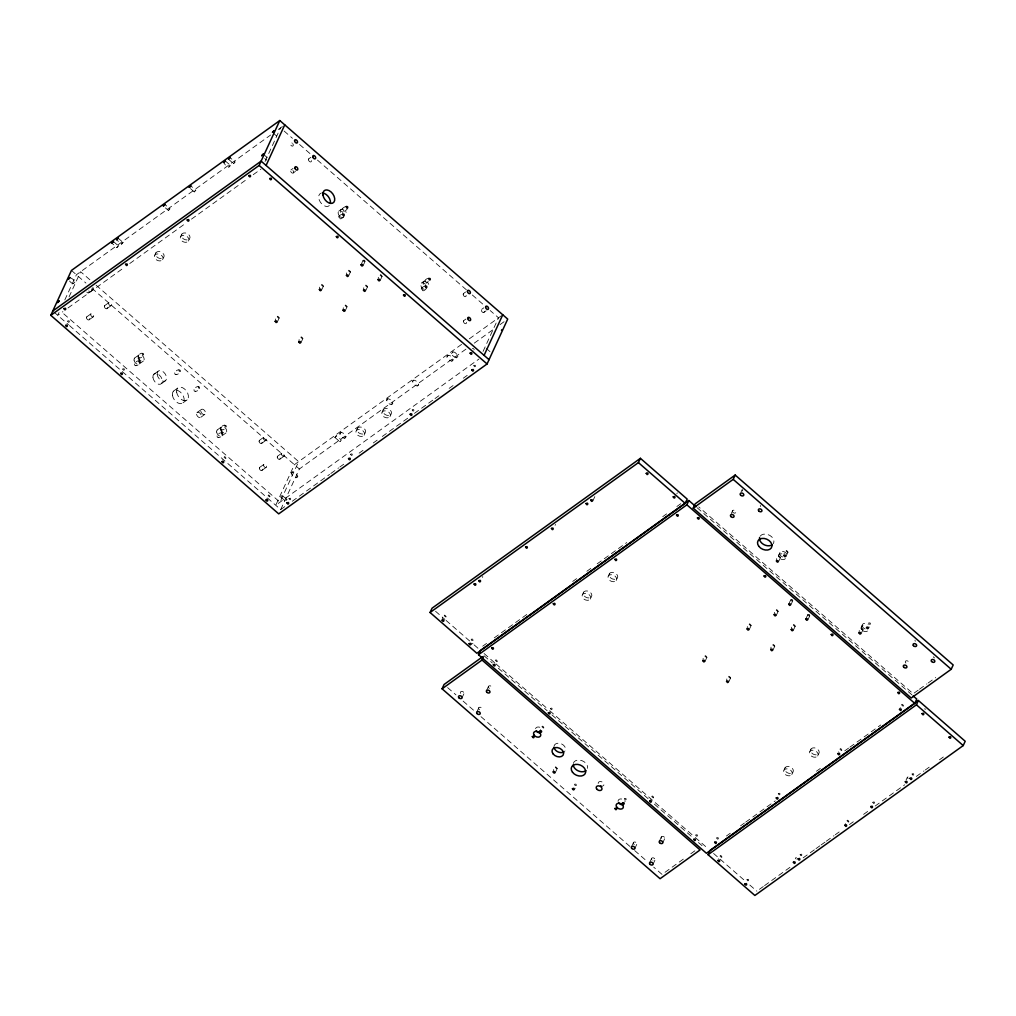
<?xml version="1.0" encoding="UTF-8"?>
<svg xmlns="http://www.w3.org/2000/svg" width="1016" height="1016" viewBox="0 0 1016 1016"><rect width="100%" height="100%" fill="white"/><g stroke="black" fill="none" stroke-linecap="round" stroke-linejoin="round"><path stroke-width="0.75" stroke-dasharray="5 3.75" d="M474.243 349.352L473.774 350.037M69.901 277.597C78.981 281.229 73.254 287.884 68.44 279.324M116.903 247.548L118.364 245.821L116.903 247.548L111.938 243.23M121.603 244.17L123.063 242.443L121.603 244.17L116.649 239.852M195.77 190.233L194.221 191.821L195.77 190.233L190.779 185.839M228.829 167.018C231.877 161.176 229.667 172.987 223.876 162.7M284.607 500.405L280.594 496.887L281.864 495.262L287.058 499.542L286.766 500.329M282.143 495.287L280.733 496.964M296.316 477.799C296.659 476.06 298.971 475.755 296.951 477.571C288.011 476.593 291.503 466.23 297.815 476.148M336.41 435.8L334.861 437.401L336.372 435.737L341.325 440.055L339.814 441.706L341.325 440.055M339.56 434.01C340.347 429.59 348.132 435.902 345.364 437.896C342.875 439.395 337.82 434.404 341.071 432.346M386.359 400.342C387.147 395.923 394.932 402.234 392.163 404.228C389.661 405.727 384.62 400.736 387.871 398.678M391.363 404.724L392.824 402.996M412.229 381.737C413.004 377.317 420.802 383.629 418.02 385.623C415.531 387.109 410.477 382.13 413.741 380.073M417.233 386.118L418.694 384.391M456.59 357.873C446.049 353.885 454.889 347.535 457.822 356.692C456.375 359.016 456.146 356.692 457.962 356.133M453.263 359.524C452.907 363.665 445.11 358.381 447.307 355.918C449.364 353.441 455.13 359.156 451.79 361.251M277.228 316.84C282.397 321.793 275.577 310.071 275.26 321.132M224.028 457.124C228.333 462.026 224.13 451.688 222.707 459.994M321.437 285.026C326.619 289.992 319.786 278.27 319.469 289.331M300.901 337.452C306.07 342.417 299.25 330.695 298.933 341.757M348.501 270.815C353.67 275.781 346.85 264.058 346.52 275.12M364.528 260.21C360.578 259.524 366.052 263.716 364.757 260.388M345.11 305.651C350.279 310.604 343.459 298.894 343.141 309.944M268.072 495.49C272.377 500.393 268.161 490.055 266.751 498.361M365.557 285.686C370.738 290.639 363.906 278.93 363.588 289.979M380.136 275.196C385.318 280.149 378.485 268.44 378.168 279.489M444.195 615.721C449.364 620.674 442.544 608.965 442.214 620.014M473.126 640.347L472.618 639.102L471.17 639.216L471.678 640.461L473.126 640.347L471.145 644.639M495.389 660.324C499.707 665.226 495.49 654.875 494.068 663.181M592.76 501.104L594.83 496.608M541.922 726.669C546.24 731.571 542.023 721.233 540.601 729.526M555.231 767.436C560.4 772.389 553.58 760.679 553.263 771.728M576.466 785.343L575.945 784.111L574.497 784.225L575.018 785.457L576.466 785.343L574.485 789.648M704.939 656.222C710.12 661.187 703.288 649.465 702.97 660.527M651.739 796.519C656.044 801.421 651.84 791.083 650.418 799.389M778.485 556.463C783.666 561.429 776.834 549.707 776.516 560.769M749.148 624.421C754.329 629.374 747.509 617.665 747.179 628.714M728.612 676.847C733.793 681.8 726.961 670.09 726.643 681.139M786.016 551.053C791.185 556.006 784.365 544.297 784.035 555.346M776.211 610.21C781.38 615.163 774.56 603.453 774.23 614.502M791.147 599.453L791.299 600.964L792.836 600.646M772.82 645.046C778.002 649.999 771.182 638.277 770.852 649.338M793.267 625.081C798.449 630.034 791.629 618.312 791.299 629.374M809.028 614.35C805.409 614.324 811.035 617.715 809.536 614.642M720.001 855.98C724.319 860.882 720.103 850.544 718.68 858.85M861.073 628.409C866.242 633.362 859.422 621.64 859.092 632.701M870.547 624.116L870.039 622.871L868.591 622.986L869.099 624.23L870.547 624.116L868.578 628.409M839.927 749.122C844.245 754.024 840.029 743.687 838.606 751.992M846.95 820.699C851.256 825.602 847.039 815.264 845.63 823.557M901.535 704.799C905.853 709.701 901.637 699.364 900.227 707.669M907.999 776.91L907.275 777.634L908.164 778.586M59.017 312.547L57.734 315.341L62.878 311.645M64.808 299.949L76.403 274.752L270.599 135.039M69.05 296.901L80.632 271.704L91.351 281.051M154.8 255.168L155.893 252.781M162.636 259.677A4.534 3.264 24.7 0 0 158.382 253.949A4.534 3.264 24.7 0 0 155.143 258.636A4.534 3.264 24.7 0 0 162.636 259.677L163.741 257.289A4.534 3.264 24.7 0 0 159.474 251.562A4.534 3.264 24.7 0 0 156.235 256.248A4.534 3.264 24.7 0 0 163.741 257.289M180.67 236.55L181.762 234.163M188.506 241.059A4.534 3.264 24.7 0 0 184.252 235.344A4.534 3.264 24.7 0 0 181 240.03A4.534 3.264 24.7 0 0 188.506 241.059L189.611 238.671A4.534 3.264 24.7 0 0 185.344 232.956A4.534 3.264 24.7 0 0 182.105 237.642A4.534 3.264 24.7 0 0 189.611 238.671M265.062 161.493L280.518 127.902M277.216 322.262L279.197 317.957M321.424 290.449L323.406 286.156M300.888 342.887L302.87 338.582M348.475 276.238L350.457 271.945M361.099 264.63L363.08 260.325M363.055 265.748L365.036 261.455M345.097 311.074L347.078 306.781M365.544 291.109L367.525 286.817M380.124 280.619L382.105 276.327M69.482 325.577L280.695 509.575L299.364 468.986L466.56 348.691M356.286 430.695L357.391 428.308M364.134 435.191A4.534 3.264 24.7 0 0 359.867 429.476A4.534 3.264 24.7 0 0 356.629 434.162A4.534 3.264 24.7 0 0 364.134 435.191L365.227 432.803A4.534 3.264 24.7 0 0 360.972 427.088A4.534 3.264 24.7 0 0 357.734 431.775A4.534 3.264 24.7 0 0 365.227 432.803M382.156 412.077L383.261 409.689M390.004 416.585A4.534 3.264 24.7 0 0 385.737 410.858A4.534 3.264 24.7 0 0 382.499 415.544A4.534 3.264 24.7 0 0 390.004 416.585L391.096 414.198A4.534 3.264 24.7 0 0 386.829 408.47A4.534 3.264 24.7 0 0 383.591 413.156A4.534 3.264 24.7 0 0 391.096 414.198M483.07 351.409L498.526 317.817L490.182 310.553M461.899 698.106L463.88 693.814M476.809 712.064L478.777 707.758M486.537 690.613L488.505 686.308M582.511 594.55L583.603 592.163M590.347 599.059A4.534 3.264 24.7 0 0 586.092 593.344A4.534 3.264 24.7 0 0 582.854 598.03A4.534 3.264 24.7 0 0 590.347 599.059L591.452 596.671A4.534 3.264 24.7 0 0 587.185 590.956A4.534 3.264 24.7 0 0 583.946 595.643A4.534 3.264 24.7 0 0 591.452 596.671M608.381 575.945L609.473 573.557M616.217 580.454A4.534 3.264 24.7 0 0 611.962 574.726A4.534 3.264 24.7 0 0 608.711 579.412A4.534 3.264 24.7 0 0 616.217 580.454L617.322 578.066A4.534 3.264 24.7 0 0 613.054 572.338A4.534 3.264 24.7 0 0 609.816 577.024A4.534 3.264 24.7 0 0 617.322 578.066M555.219 772.858L557.2 768.566M731.279 513.563L732.6 510.705M741.007 492.125L742.328 489.255M704.926 661.645L706.907 657.352M631.495 846.823L633.476 842.518M634.771 848.703L636.74 844.398M778.866 554.838L779.971 552.45M778.472 561.886L780.453 557.594M749.135 629.844L751.116 625.551M786.003 556.476L787.972 552.183M728.599 682.269L730.58 677.977M649.668 862.648L651.65 858.342M659.397 841.197L661.378 836.905M662.661 843.077L664.642 838.784M652.932 864.527L654.914 860.222M776.186 615.633L778.167 611.34M788.81 604.012L790.791 599.719M790.765 605.142L792.747 600.85M772.808 650.469L774.789 646.163M793.255 630.504L795.236 626.199M805.878 618.884L807.847 614.591M807.834 620.014L809.815 615.709M783.996 770.077L785.101 767.69M791.845 774.586A4.534 3.264 24.7 0 0 787.578 768.858A4.534 3.264 24.7 0 0 784.339 773.544A4.534 3.264 24.7 0 0 791.845 774.586L792.937 772.198A4.534 3.264 24.7 0 0 788.683 766.47A4.534 3.264 24.7 0 0 785.444 771.157A4.534 3.264 24.7 0 0 792.937 772.198M861.441 626.77L862.546 624.383A3.785 2.718 24.7 0 1 868.159 624.573M861.047 633.832L863.029 629.526M809.866 751.472L810.971 749.084M817.715 755.98A4.534 3.264 24.7 0 0 813.448 750.253A4.534 3.264 24.7 0 0 810.209 754.939A4.534 3.264 24.7 0 0 817.715 755.98L818.807 753.593A4.534 3.264 24.7 0 0 814.553 747.865A4.534 3.264 24.7 0 0 811.301 752.551A4.534 3.264 24.7 0 0 818.807 753.593M906.069 780.085L907.377 777.215M138.036 356.273C137.338 360.515 145.428 356.235 143.51 353.606C140.322 351.968 137.452 355.651 139.459 358.038M134.518 363.918C133.833 368.16 141.91 363.88 139.992 361.239C136.804 359.613 133.934 363.296 135.941 365.671M142.265 353.225L142.443 354.609L143.688 354.99M138.748 360.87L138.925 362.255L140.17 362.623M174.739 372.859C174.054 377.114 182.131 372.834 180.213 370.192C177.025 368.567 174.155 372.25 176.162 374.625M178.968 369.824L179.146 371.208L180.391 371.577M194.005 389.649C193.319 393.903 201.397 389.611 199.479 386.982C196.291 385.343 193.434 389.039 195.428 391.414M198.234 386.601L198.425 387.985L199.669 388.366M346.38 206.375C338.099 208.61 343.51 215.125 347.802 208.14M342.862 214.02C334.582 216.256 339.992 222.771 344.284 215.773M343.573 211.188L343.395 209.791L342.151 209.423M340.055 218.821L339.877 217.437L338.633 217.056M220.612 428.206C219.926 432.46 228.003 428.18 226.085 425.539C222.898 423.901 220.028 427.596 222.034 429.971M217.094 435.851C216.408 440.093 224.485 435.813 222.567 433.184C219.393 431.546 216.522 435.229 218.516 437.604M224.841 425.158L225.019 426.555L226.263 426.923M221.323 432.803L221.513 434.188L222.758 434.569M428.955 278.308C423.012 278.486 423.774 286.449 428.269 281.597M425.45 285.953C417.157 288.188 422.567 294.704 426.872 287.719M426.149 283.121L425.971 281.737L424.726 281.356M422.631 290.754L422.453 289.37L421.208 289.001M285.877 500.482L287.058 499.542M482.651 577.494L482.727 576.466M278.321 129.477L283.464 125.781M88.875 292.748L93.116 289.7M68.021 307.937L124.612 267.221M129.756 263.525L185.052 223.736M191.491 219.113L248.069 178.397M253.213 174.701L260.934 169.151M86.804 316.827L91.034 313.779M290.919 169.977L293.04 168.453M104.673 305.638L108.903 302.59M308.788 158.788L310.909 157.264M89.179 319.761L93.409 316.713M293.294 172.911L295.415 171.386M107.048 308.572L111.277 305.524M134.607 358.038L138.849 354.99M338.722 211.188L341.084 209.499M139.357 363.906L143.599 360.858M153.835 374.256L158.064 371.221M161.43 383.654L165.659 380.606M173.533 391.071L177.762 388.023M183.02 402.806L187.261 399.758M197.015 412.572L201.257 409.537M200.825 417.271L205.054 414.223M217.195 429.971L221.424 426.936M421.31 283.121L423.659 281.432M221.945 435.839L226.174 432.803M259.372 440.398L263.601 437.35M463.486 293.548L465.595 292.024M261.747 443.332L265.976 440.284M259.664 467.411L263.906 464.363M463.779 320.561L465.9 319.037M277.533 456.222L281.775 453.174M481.647 309.372L483.768 307.848M262.039 470.345L266.268 467.296M279.908 459.156L284.15 456.108M484.022 312.306L486.143 310.782M461.607 344.373L294.411 464.668L275.742 505.257L478.942 359.054M469.316 338.823L501.472 315.697M474.269 343.141L493.56 329.26M499.999 324.637L506.425 320.015M280.695 509.575L285.839 505.866M292.265 501.244L329.565 474.409M330.848 473.481L338.569 467.931M339.852 467.004L343.713 464.236M359.143 453.123L363.004 450.355M373.291 442.951L377.152 440.169M382.295 436.474L409.308 417.043M414.452 413.334L433.743 399.466M435.026 398.539L438.887 395.757M449.174 388.353L453.034 385.585M463.321 378.181L467.182 375.399M482.702 646.201L486.55 643.42M494.271 637.87L528.993 612.889M572.719 581.431L576.58 578.65M586.867 571.259L590.728 568.477M597.154 563.855L626.745 542.569M662.75 516.661L666.61 513.88M676.897 506.489L680.758 503.707M683.298 859.142L662.064 874.42L653.72 867.156M690.791 853.745L695.795 850.151M918.21 690.143L913.206 693.737L698.779 506.933M919.455 689.242L926.948 683.844M928.205 682.942L935.698 677.558M726.415 836.003L730.275 833.234M740.562 825.83L744.41 823.049M745.706 822.122L775.284 800.849M816.432 771.233L820.293 768.464M844.728 750.875L848.589 748.106M849.871 747.179L880.745 724.967M759.422 889.317L763.283 886.536M764.565 885.609L792.861 865.251M803.148 857.847L814.73 849.528M816.013 848.601L819.874 845.82M821.157 844.893L825.017 842.124M826.3 841.197L834.022 835.647M835.304 834.72L839.165 831.939M849.452 824.548L853.313 821.766M863.6 814.362L870.026 809.739M875.17 806.031L904.748 784.758M916.33 776.427L924.039 770.877M925.335 769.95L929.196 767.169M939.482 759.778L943.331 756.996M472.338 348.488L473.634 348.526M555.104 525.323L555.511 524.421M676.872 493.751L677.291 492.849M235.001 161.912L233.54 163.639L235.039 161.976L230.048 157.594M169.863 208.775L168.402 210.502L169.901 208.839L164.91 204.457M446.938 356.946L448.31 355.206M291.49 473.57L292.862 471.83M924.484 708.876L925.805 709.193M796.341 857.44L795.35 858.164L796.227 859.117M194.259 191.897L189.306 187.579M168.402 210.502L165.43 207.912M74.905 281.978L73.393 283.642M451.549 353.555L453.009 351.815M346.024 436.664L344.564 438.391M334.912 437.464L339.954 441.795M791.68 599.415L792.467 599.77M284.086 131.013L292.43 138.278M299.58 144.501L311.493 154.889M317.449 160.071L466.357 289.789M472.313 294.983L484.226 305.359M273.545 133.337L276.517 135.928M697.192 507.797L911.987 694.906M263.258 154.14L267.221 157.594M486.22 348.374L490.182 351.828M264.77 158.471L266.751 160.198M228.587 159.322L233.54 163.639M225.336 160.972L230.302 165.291M118.11 238.125L123.063 242.443M113.411 241.503L118.364 245.821M96.126 285.204L298.641 461.62L279.971 502.209L61.963 312.293M71.45 270.434L85.928 283.058M91.884 288.239L299.364 468.986M435.546 611.276L444.906 619.417M446.088 620.446L472.986 643.877M474.155 644.906L478.841 648.983M484.073 653.529L494.805 662.889M495.999 663.931L548.5 709.663M549.694 710.705L694.08 836.486M695.274 837.527L708.406 848.957M713.562 853.453L745.147 880.974M749.833 885.05L756.857 891.159M484.035 655.752L492.366 663.016M498.323 668.198L547.167 710.743M551.942 714.896L648.437 798.957M654.393 804.151L692.506 837.362M698.462 842.543L702.043 845.655M53.772 311.887L68.453 324.675M447.624 687.616L455.968 694.88M463.118 701.116L475.031 711.492M480.987 716.674L629.895 846.404M634.67 850.557L647.764 861.962M634.327 844.588A1.892 1.359 24.7 0 1 633.641 842.34A1.892 1.359 24.7 0 1 636.397 842.721A1.892 1.359 24.7 0 1 636.13 844.842M651.789 859.79A1.892 1.359 24.7 0 1 652.678 857.822A1.892 1.359 24.7 0 1 655.079 859.536A1.892 1.359 24.7 0 1 652.945 860.615M661.518 838.34A1.892 1.359 24.7 0 1 662.254 836.397A1.892 1.359 24.7 0 1 664.756 837.832A1.892 1.359 24.7 0 1 663.143 839.279M460.756 693.382A1.892 1.359 24.7 0 1 461.493 691.426A1.892 1.359 24.7 0 1 463.995 692.874A1.892 1.359 24.7 0 1 462.394 694.322M479.641 709.828A1.892 1.359 24.7 0 1 478.942 707.581A1.892 1.359 24.7 0 1 481.711 707.962A1.892 1.359 24.7 0 1 481.444 710.082M489.369 688.378A1.892 1.359 24.7 0 1 488.582 686.219A1.892 1.359 24.7 0 1 491.198 686.308A1.892 1.359 24.7 0 1 491.515 688.454M618.109 801.37A3.785 2.718 24.7 0 1 620.077 799.008A3.785 2.718 24.7 0 1 624.065 800.176M624.7 800.862A3.785 2.718 24.7 0 1 625.132 801.599M535.584 728.701A3.785 2.718 24.7 0 1 538.391 726.999A3.785 2.718 24.7 0 1 542.125 728.917M598.183 783.488A3.023 2.172 24.7 0 1 601.967 781.901A3.023 2.172 24.7 0 1 603.275 785.8M573.316 763.448A7.569 5.448 24.7 0 1 581.749 760.578A7.569 5.448 24.7 0 1 587.553 768.363M554.088 745.947A6.058 4.356 24.7 0 1 561.581 743.953A6.058 4.356 24.7 0 1 565.01 750.926M92.812 287.388A1.892 1.219 54.3 0 1 93.218 289.573A1.892 1.219 54.3 0 1 91.377 289.42M88.849 290.843A1.892 1.219 54.3 0 1 88.748 292.837A1.892 1.219 54.3 0 1 86.804 292.125M915.34 641.287A1.892 1.359 24.7 0 1 915.048 640.169M905.929 663.067A1.892 1.359 24.7 0 1 905.827 660.959A1.892 1.359 24.7 0 1 908.495 661.607A1.892 1.359 24.7 0 1 908.126 663.6M934.669 657.936A1.892 1.359 24.7 0 1 933.285 656.742M742.785 491.033A1.892 1.359 24.7 0 1 742.252 490.322M734.378 513.093A1.892 1.359 24.7 0 1 732.536 510.807A1.892 1.359 24.7 0 1 735.52 510.908A1.892 1.359 24.7 0 1 734.835 513.105M760.641 506.527A1.892 1.359 24.7 0 1 760.349 505.409M865.149 628.929A3.785 2.718 24.7 0 1 862.546 624.383M782.574 556.984A3.785 2.718 24.7 0 1 780.478 551.929A3.785 2.718 24.7 0 1 786.651 554.063M785.406 558.584A3.785 2.718 24.7 0 1 779.145 557.721A3.785 2.718 24.7 0 1 781.85 553.822M867.461 631.05A3.785 2.718 24.7 0 1 862.355 630.339M861.733 629.666A3.785 2.718 24.7 0 1 864.425 625.754M760.184 536.181A7.569 5.448 24.7 0 1 769.836 535.432A7.569 5.448 24.7 0 1 773.252 543.687M484.302 311.277A1.892 1.219 54.3 0 1 482.663 312.306A1.892 1.219 54.3 0 1 481.457 309.639A1.892 1.219 54.3 0 1 483.73 309.994M292.697 143.586A1.892 1.219 54.3 0 1 292.621 146.088A1.892 1.219 54.3 0 1 290.36 144.132A1.892 1.219 54.3 0 1 291.986 142.964M293.472 171.437A1.892 1.219 54.3 0 1 292.062 172.974A1.892 1.219 54.3 0 1 290.779 170.142A1.892 1.219 54.3 0 1 293.268 171.006M424.104 289.319A3.785 2.438 54.3 0 1 420.815 283.997A3.785 2.438 54.3 0 1 425.45 284.378M343.471 217.056A3.785 2.438 54.3 0 1 340.754 217.043M340.004 216.51A3.785 2.438 54.3 0 1 338.519 211.43A3.785 2.438 54.3 0 1 342.875 212.433M340.728 212.42A3.785 2.438 54.3 0 1 342.278 209.042A3.785 2.438 54.3 0 1 346.177 212.433M423.304 284.353A3.785 2.438 54.3 0 1 426.377 281.445M427.126 281.978A3.785 2.438 54.3 0 1 428.752 284.378M329.336 205.6A7.569 4.864 54.3 0 1 320.446 202.311A7.569 4.864 54.3 0 1 320.916 193.192M67.589 321.12C69.139 324.701 70.701 319.176 67.589 321.12M122.644 369.075C124.193 372.656 125.755 367.132 122.644 369.075M288.912 498.577C290.462 502.158 292.024 496.634 288.912 498.577M350.52 454.254C352.069 457.835 353.632 452.31 350.52 454.254M412.128 409.931C413.677 413.512 415.239 407.975 412.128 409.931M473.735 365.608C475.285 369.189 476.86 363.652 473.735 365.608M550.355 708.47C551.904 712.051 553.466 706.526 550.355 708.47M624.408 798.792C625.958 802.373 627.532 796.849 624.408 798.792M695.693 835.076C697.243 838.657 698.805 833.133 695.693 835.076M716.623 837.971C718.172 841.553 719.734 836.028 716.623 837.971M746.887 879.678C748.436 883.26 750.011 877.735 746.887 879.678M778.231 793.648C779.78 797.23 781.342 791.693 778.231 793.648M800.062 854.558C801.611 858.139 803.173 852.615 800.062 854.558M872.731 802.284C874.281 805.866 875.843 800.329 872.731 802.284M912 774.027C913.549 777.608 915.111 772.084 912 774.027M263.322 438.379A1.892 1.219 54.3 0 0 265.709 440.449A1.892 1.219 54.3 0 0 265.341 437.629A1.892 1.219 54.3 0 0 263.322 438.379M281.495 454.203A1.892 1.219 54.3 0 0 283.87 456.286A1.892 1.219 54.3 0 0 283.502 453.454A1.892 1.219 54.3 0 0 281.495 454.203M263.627 465.392A1.892 1.219 54.3 0 0 266.001 467.462A1.892 1.219 54.3 0 0 265.633 464.642A1.892 1.219 54.3 0 0 263.627 465.392M259.093 441.427A1.892 1.219 54.3 0 0 261.468 443.497A1.892 1.219 54.3 0 0 261.099 440.665A1.892 1.219 54.3 0 0 259.093 441.427M259.385 468.44A1.892 1.219 54.3 0 0 261.772 470.51A1.892 1.219 54.3 0 0 261.404 467.678A1.892 1.219 54.3 0 0 259.385 468.44M277.254 457.251A1.892 1.219 54.3 0 0 279.641 459.321A1.892 1.219 54.3 0 0 279.273 456.501A1.892 1.219 54.3 0 0 277.254 457.251M108.623 303.619A1.892 1.219 54.3 0 0 111.011 305.689A1.892 1.219 54.3 0 0 110.642 302.87A1.892 1.219 54.3 0 0 108.623 303.619M90.754 314.808A1.892 1.219 54.3 0 0 93.142 316.878A1.892 1.219 54.3 0 0 92.773 314.046A1.892 1.219 54.3 0 0 90.754 314.808M86.525 317.843A1.892 1.219 54.3 0 0 88.913 319.926A1.892 1.219 54.3 0 0 88.544 317.094A1.892 1.219 54.3 0 0 86.525 317.843M104.394 306.667A1.892 1.219 54.3 0 0 106.782 308.737A1.892 1.219 54.3 0 0 106.413 305.905A1.892 1.219 54.3 0 0 104.394 306.667M216.637 432.029A3.785 2.438 54.3 0 0 221.399 436.181A3.785 2.438 54.3 0 0 220.662 430.517A3.785 2.438 54.3 0 0 216.637 432.029M134.048 360.096A3.785 2.438 54.3 0 0 138.824 364.249A3.785 2.438 54.3 0 0 138.087 358.585A3.785 2.438 54.3 0 0 134.048 360.096M220.866 428.981A3.785 2.438 54.3 0 0 225.628 433.134A3.785 2.438 54.3 0 0 224.892 427.482A3.785 2.438 54.3 0 0 220.866 428.981M138.29 357.048A3.785 2.438 54.3 0 0 143.053 361.201A3.785 2.438 54.3 0 0 142.316 355.536A3.785 2.438 54.3 0 0 138.29 357.048M200.812 411.175A3.023 1.943 54.3 0 0 204.622 414.49A3.023 1.943 54.3 0 0 204.038 409.969A3.023 1.943 54.3 0 0 200.812 411.175M176.644 392.125A7.569 4.864 54.3 0 0 186.182 400.431A7.569 4.864 54.3 0 0 184.709 389.115A7.569 4.864 54.3 0 0 176.644 392.125M157.175 374.498A6.058 3.899 54.3 0 0 164.795 381.14A6.058 3.899 54.3 0 0 163.627 372.097A6.058 3.899 54.3 0 0 157.175 374.498M196.571 414.223A3.023 1.943 54.3 0 0 200.393 417.538A3.023 1.943 54.3 0 0 199.796 413.017A3.023 1.943 54.3 0 0 196.571 414.223M172.415 395.173A7.569 4.864 54.3 0 0 181.94 403.479A7.569 4.864 54.3 0 0 180.467 392.163A7.569 4.864 54.3 0 0 172.415 395.173M152.933 377.546A6.058 3.899 54.3 0 0 160.566 384.188A6.058 3.899 54.3 0 0 159.385 375.133A6.058 3.899 54.3 0 0 152.933 377.546M463.207 294.577A1.892 1.219 54.3 0 0 465.595 296.647A1.892 1.219 54.3 0 0 465.226 293.815A1.892 1.219 54.3 0 0 463.207 294.577M463.499 321.589A1.892 1.219 54.3 0 0 465.887 323.659A1.892 1.219 54.3 0 0 465.519 320.827A1.892 1.219 54.3 0 0 463.499 321.589M308.508 159.817A1.892 1.219 54.3 0 0 310.896 161.887A1.892 1.219 54.3 0 0 310.528 159.055A1.892 1.219 54.3 0 0 308.508 159.817"/><path stroke-width="1.5" d="M50.8 315.328L71.45 270.434L279.794 120.536L507.708 319.087L487.07 363.969L278.714 513.867L50.8 315.328L259.144 165.43L279.794 120.536M266.078 165.443L284.747 124.854M484.086 355.359L502.755 314.769M430.06 612.508L432.041 608.216L640.398 458.318L687.184 499.085L685.203 503.377L476.86 653.275L430.06 612.508L638.416 462.61L640.398 458.318M483.375 657.174L482.054 660.044L700.062 849.96L660.082 878.713L442.074 688.81L444.055 684.505L482.778 656.641M913.168 695.947L916.75 699.059L914.781 703.364L706.425 853.262L478.511 654.71L480.492 650.418L688.835 500.52L695.998 506.755M478.511 654.71L686.867 504.812L688.835 500.52M693.23 508.114L695.198 503.822L735.178 475.056L953.186 664.972L951.205 669.265L911.238 698.03L693.23 508.114L733.196 479.361L735.178 475.056M708.076 854.697L710.057 850.405L918.4 700.507L965.2 741.261L963.219 745.566L754.875 895.464L708.076 854.697L916.432 704.799L918.4 700.507M501.904 329.654L501.472 330.302M52.781 311.023L261.125 161.125L489.039 359.677M442.074 688.81L482.054 660.044M733.196 479.361L951.205 669.265M638.416 462.61L685.203 503.377M686.867 504.812L914.781 703.364M916.432 704.799L963.219 745.566M259.144 165.43L487.07 363.969M622.922 804.799A3.785 2.718 24.7 0 1 618.731 802.881M540.347 732.853A3.785 2.718 24.7 0 1 536.156 730.948M602.043 786.219A3.023 2.172 24.7 0 1 600.545 786.016M585.94 770.7A7.569 5.448 24.7 0 1 578.193 770.865A7.569 5.448 24.7 0 1 573.215 764.908M564.185 751.751A6.058 4.356 24.7 0 1 558 751.891A6.058 4.356 24.7 0 1 554.012 747.116M772.223 544.728A7.569 5.448 24.7 0 1 763.6 544.449A7.569 5.448 24.7 0 1 759.6 537.477M322.25 192.964A7.569 4.864 54.3 0 1 330.467 203.136M63.97 308.648C65.519 312.229 67.081 306.705 63.97 308.648M65.608 325.425C67.158 329.006 68.732 323.469 65.608 325.425M125.578 264.325C127.127 267.906 128.689 262.382 125.578 264.325M120.663 373.38C122.212 376.961 123.774 371.424 120.663 373.38M187.185 220.002C188.735 223.584 190.309 218.046 187.185 220.002M221.958 461.62C223.507 465.201 225.082 459.664 221.958 461.62M248.806 175.679C250.355 179.261 251.917 173.723 248.806 175.679M269.723 178.575C271.272 182.156 272.847 176.619 269.723 178.575M275.171 321.323C276.72 324.904 278.282 319.38 275.171 321.323M266.001 499.986C267.551 503.568 269.113 498.03 266.001 499.986M286.931 502.882C288.481 506.463 290.043 500.926 286.931 502.882M298.844 341.947C300.393 345.529 301.955 340.004 298.844 341.947M319.38 289.522C320.929 293.103 322.491 287.566 319.38 289.522M336.347 236.601C337.896 240.182 339.458 234.645 336.347 236.601M343.052 310.147C344.602 313.728 346.164 308.191 343.052 310.147M346.431 275.311C347.98 278.892 349.542 273.355 346.431 275.311M361.01 264.82C362.56 268.402 364.122 262.865 361.01 264.82M348.539 458.559C350.088 462.14 351.65 456.603 348.539 458.559M363.499 290.182C365.049 293.764 366.611 288.226 363.499 290.182M378.079 279.692C379.628 283.274 381.19 277.736 378.079 279.692M403.504 295.11C405.054 298.691 406.616 293.154 403.504 295.11M410.147 414.223C411.696 417.805 413.271 412.28 410.147 414.223M442.125 620.205C443.675 623.786 445.237 618.261 442.125 620.205M470.116 353.136C471.665 356.718 473.24 351.18 470.116 353.136M471.767 369.9C473.316 373.482 474.878 367.957 471.767 369.9M469.1 643.712C470.649 647.294 472.211 641.756 469.1 643.712M474.078 584.086C475.628 587.667 477.19 582.143 474.078 584.086M478.777 580.707C480.327 584.289 481.901 578.752 478.777 580.707M491.68 648.043C493.23 651.624 494.792 646.087 491.68 648.043M493.319 664.807C494.868 668.388 496.443 662.864 493.319 664.807M525.577 547.04C527.126 550.621 528.688 545.084 525.577 547.04M532.333 736.575C533.883 740.156 535.445 734.619 532.333 736.575M551.447 528.422C552.996 532.003 554.558 526.479 551.447 528.422M539.852 731.152C541.414 734.733 542.976 729.209 539.852 731.152M553.288 603.72C554.838 607.301 556.412 601.764 553.288 603.72M548.373 712.775C549.923 716.343 551.498 710.819 548.373 712.775M553.174 771.931C554.723 775.513 556.285 769.976 553.174 771.931M586.016 503.555C587.565 507.136 589.128 501.599 586.016 503.555M590.715 500.177C592.264 503.758 593.827 498.221 590.715 500.177M572.44 788.708C573.989 792.29 575.551 786.765 572.44 788.708M614.896 559.397C616.445 562.978 618.02 557.441 614.896 559.397M614.909 808.507C616.458 812.089 618.033 806.552 614.909 808.507M622.44 803.097C623.989 806.679 625.551 801.141 622.44 803.097M646.24 473.354C647.789 476.936 649.351 471.411 646.24 473.354M649.668 801.014C651.218 804.596 652.793 799.059 649.668 801.014M673.214 496.862C674.764 500.444 676.338 494.906 673.214 496.862M676.516 515.061C678.066 518.643 679.628 513.118 676.516 515.061M697.433 517.957C698.995 521.538 700.557 516.014 697.433 517.957M702.882 660.717C704.431 664.299 705.993 658.762 702.882 660.717M693.712 839.381C695.262 842.962 696.836 837.425 693.712 839.381M714.642 842.277C716.191 845.858 717.753 840.321 714.642 842.277M726.554 681.342C728.104 684.924 729.666 679.387 726.554 681.342M717.931 860.476C719.493 864.057 721.055 858.533 717.931 860.476M747.09 628.917C748.64 632.498 750.202 626.961 747.09 628.917M764.057 575.983C765.607 579.565 767.169 574.04 764.057 575.983M744.918 883.971C746.468 887.552 748.03 882.028 744.918 883.971M776.427 560.959C777.977 564.54 779.539 559.003 776.427 560.959M770.763 649.529C772.312 653.11 773.875 647.586 770.763 649.529M774.141 614.705C775.691 618.287 777.253 612.75 774.141 614.705M783.946 555.549C785.495 559.13 787.07 553.593 783.946 555.549M788.721 604.215C790.27 607.797 791.832 602.259 788.721 604.215M776.249 797.941C777.799 801.522 779.374 795.998 776.249 797.941M791.21 629.564C792.759 633.146 794.322 627.621 791.21 629.564M805.79 619.074C807.339 622.656 808.901 617.131 805.79 619.074M793.382 862.241C794.931 865.822 796.493 860.285 793.382 862.241M798.081 858.863C799.63 862.432 801.205 856.907 798.081 858.863M831.215 634.492C832.764 638.073 834.327 632.549 831.215 634.492M837.857 753.618C839.419 757.199 840.981 751.675 837.857 753.618M844.88 825.195C846.43 828.777 847.992 823.239 844.88 825.195M859.003 632.892C860.552 636.473 862.114 630.949 859.003 632.892M866.534 627.482C868.083 631.063 869.645 625.526 866.534 627.482M870.75 806.577C872.3 810.158 873.862 804.634 870.75 806.577M897.827 692.531C899.376 696.112 900.951 690.575 897.827 692.531M899.477 709.295C901.027 712.876 902.589 707.339 899.477 709.295M905.32 781.71C906.869 785.292 908.431 779.755 905.32 781.71M910.018 778.32C911.568 781.901 913.13 776.376 910.018 778.32M922.058 713.626C923.607 717.207 925.17 711.683 922.058 713.626M949.033 737.121C950.582 740.702 952.144 735.178 949.033 737.121M57.645 302.539L59.182 301.066L57.645 302.539M68.402 279.133L69.901 277.597L68.402 279.133M111.912 243.04L113.411 241.503L111.912 243.04M116.611 239.662L118.148 238.189L116.611 239.662M163.411 205.994L164.948 204.521L163.411 205.994M189.281 187.389L190.817 185.915L189.281 187.389M223.838 162.509L225.336 160.972L223.838 162.509M228.549 159.131L230.048 157.594L228.549 159.131M261.76 155.689L263.258 154.14L261.76 155.689M272.517 132.283L274.066 130.81L272.517 132.283M342.748 214.173C343.167 218.097 345.923 213.449 342.748 214.173M346.265 206.54C346.685 210.452 349.44 205.816 346.265 206.54M425.336 286.118C425.742 290.03 428.511 285.382 425.336 286.118M428.841 278.473C429.26 282.397 432.016 277.749 428.841 278.473M631.647 848.271A1.892 1.359 24.7 0 0 634.771 848.703A1.892 1.359 24.7 0 0 632.993 846.315A1.892 1.359 24.7 0 0 631.647 848.271M659.536 842.645A1.892 1.359 24.7 0 0 662.661 843.077A1.892 1.359 24.7 0 0 660.895 840.689A1.892 1.359 24.7 0 0 659.536 842.645M649.808 864.095A1.892 1.359 24.7 0 0 652.932 864.527A1.892 1.359 24.7 0 0 651.154 862.139A1.892 1.359 24.7 0 0 649.808 864.095M458.775 697.675A1.892 1.359 24.7 0 0 461.899 698.106A1.892 1.359 24.7 0 0 460.134 695.731A1.892 1.359 24.7 0 0 458.775 697.675M486.677 692.061A1.892 1.359 24.7 0 0 489.801 692.493A1.892 1.359 24.7 0 0 488.023 690.105A1.892 1.359 24.7 0 0 486.677 692.061M476.949 713.499A1.892 1.359 24.7 0 0 480.073 713.943A1.892 1.359 24.7 0 0 478.295 711.556A1.892 1.359 24.7 0 0 476.949 713.499M616.763 807.187A3.785 2.718 24.7 0 0 623.011 808.05A3.785 2.718 24.7 0 0 619.455 803.275A3.785 2.718 24.7 0 0 616.763 807.187M534.175 735.241A3.785 2.718 24.7 0 0 540.436 736.105A3.785 2.718 24.7 0 0 536.88 731.342A3.785 2.718 24.7 0 0 534.175 735.241M596.71 789A3.023 2.172 24.7 0 0 601.713 789.686A3.023 2.172 24.7 0 0 598.869 785.876A3.023 2.172 24.7 0 0 596.71 789M572.491 772.223A7.569 5.448 24.7 0 0 584.987 773.963A7.569 5.448 24.7 0 0 577.888 764.413A7.569 5.448 24.7 0 0 572.491 772.223M553.034 753.834A6.058 4.356 24.7 0 0 563.042 755.218A6.058 4.356 24.7 0 0 557.352 747.586A6.058 4.356 24.7 0 0 553.034 753.834M913.359 645.579A1.892 1.359 24.7 0 0 916.483 646.011A1.892 1.359 24.7 0 0 914.705 643.636A1.892 1.359 24.7 0 0 913.359 645.579M931.532 661.416A1.892 1.359 24.7 0 0 934.657 661.848A1.892 1.359 24.7 0 0 932.878 659.46A1.892 1.359 24.7 0 0 931.532 661.416M903.63 667.029A1.892 1.359 24.7 0 0 906.755 667.461A1.892 1.359 24.7 0 0 904.977 665.074A1.892 1.359 24.7 0 0 903.63 667.029M740.499 494.995A1.892 1.359 24.7 0 0 743.623 495.427A1.892 1.359 24.7 0 0 741.845 493.039A1.892 1.359 24.7 0 0 740.499 494.995M758.66 510.819A1.892 1.359 24.7 0 0 761.784 511.251A1.892 1.359 24.7 0 0 760.019 508.876A1.892 1.359 24.7 0 0 758.66 510.819M730.771 516.445A1.892 1.359 24.7 0 0 733.895 516.877A1.892 1.359 24.7 0 0 732.117 514.49A1.892 1.359 24.7 0 0 730.771 516.445M758.774 546.265A7.569 5.448 24.7 0 0 771.271 547.992A7.569 5.448 24.7 0 0 764.172 538.455A7.569 5.448 24.7 0 0 758.774 546.265M467.436 291.529A1.892 1.219 54.3 0 0 469.824 293.599A1.892 1.219 54.3 0 0 469.455 290.779A1.892 1.219 54.3 0 0 467.436 291.529M485.61 307.353A1.892 1.219 54.3 0 0 487.985 309.423A1.892 1.219 54.3 0 0 487.616 306.603A1.892 1.219 54.3 0 0 485.61 307.353M467.741 318.541A1.892 1.219 54.3 0 0 470.116 320.611A1.892 1.219 54.3 0 0 469.748 317.792A1.892 1.219 54.3 0 0 467.741 318.541M294.577 140.945A1.892 1.219 54.3 0 0 296.951 143.015A1.892 1.219 54.3 0 0 296.583 140.183A1.892 1.219 54.3 0 0 294.577 140.945M312.738 156.769A1.892 1.219 54.3 0 0 315.125 158.839A1.892 1.219 54.3 0 0 314.757 156.007A1.892 1.219 54.3 0 0 312.738 156.769M294.869 167.958A1.892 1.219 54.3 0 0 297.256 170.028A1.892 1.219 54.3 0 0 296.888 167.196A1.892 1.219 54.3 0 0 294.869 167.958M322.948 194.92A7.569 4.864 54.3 0 0 332.486 203.225A7.569 4.864 54.3 0 0 331.013 191.91A7.569 4.864 54.3 0 0 322.948 194.92"/></g></svg>
